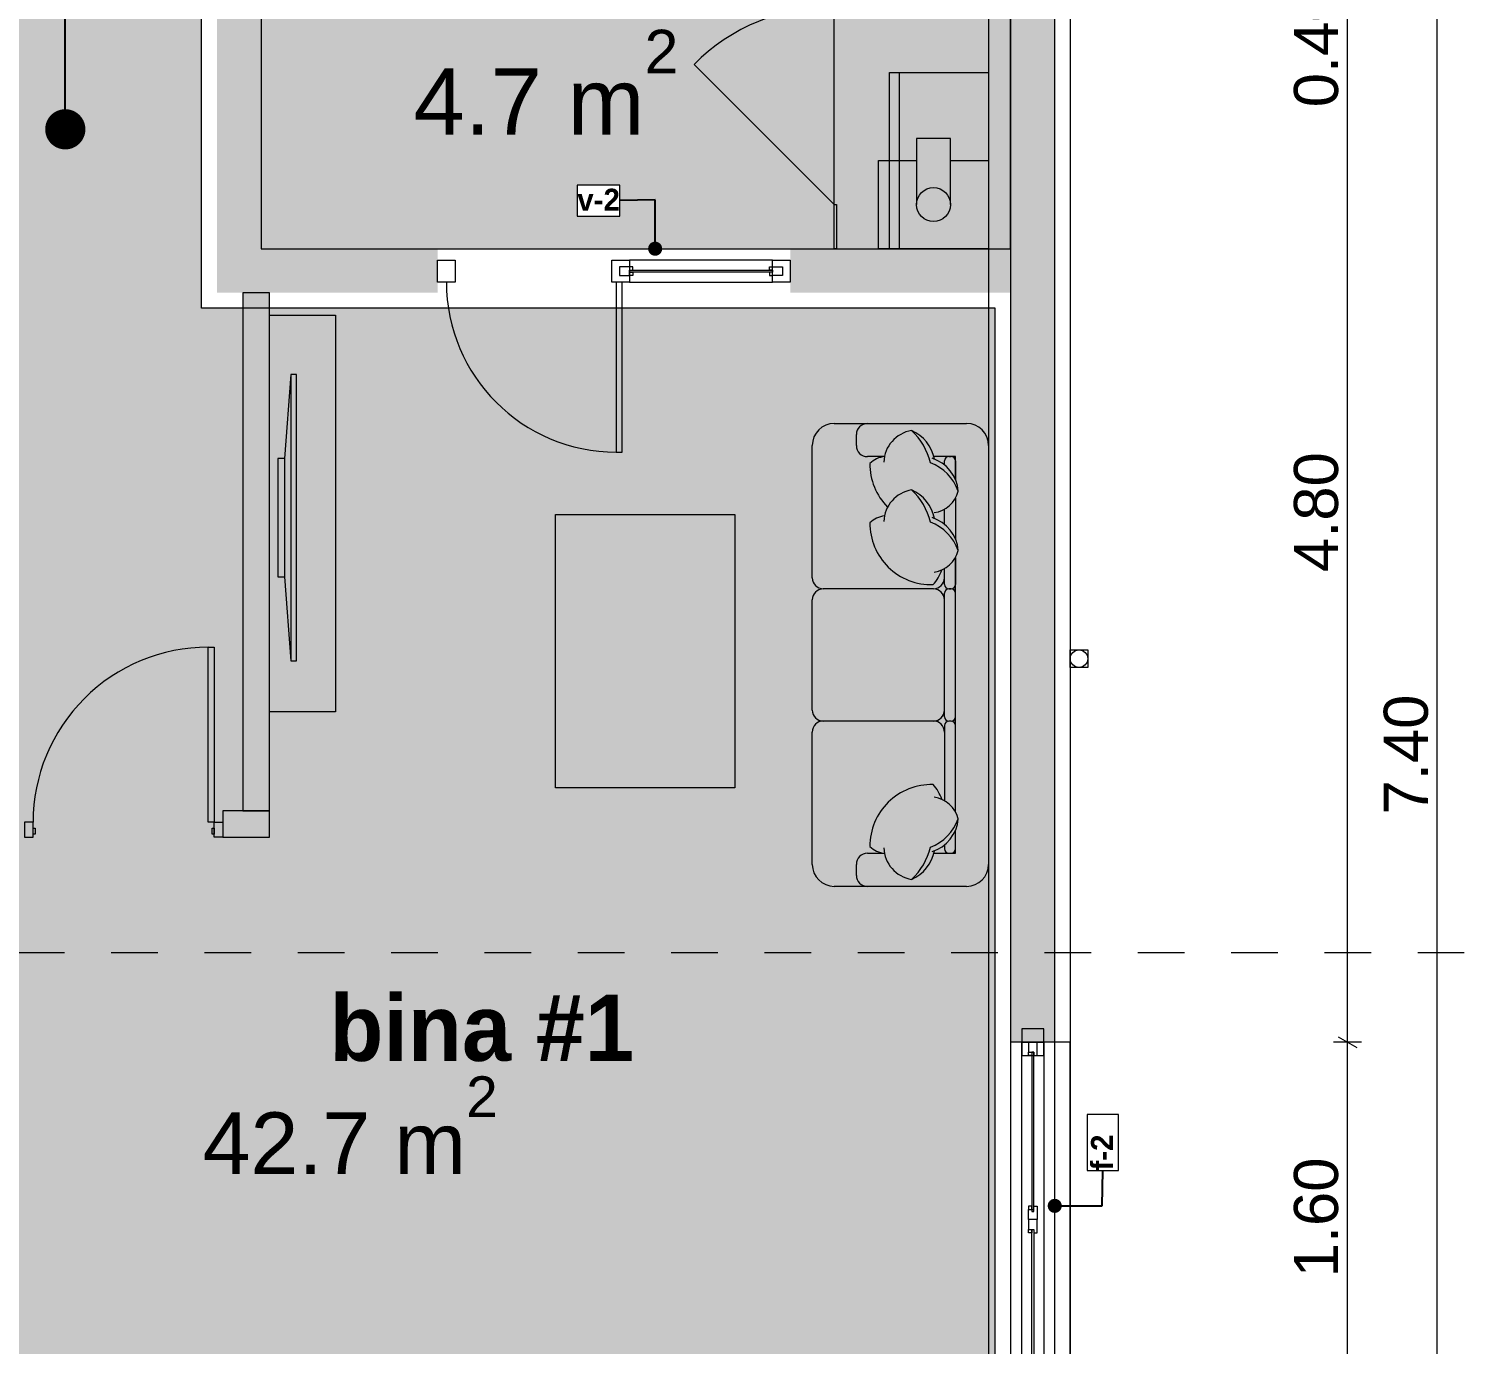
# Model space of a CAD drawing. Header units: millimetres. Extents: x 475206255 to 476720147, y 4620882299 to 4621447368.
# Drawn here: x 475290865 to 475297377, y 4620999720 to 4621005688 of the extents above; entities that cross this region are included whole.
import ezdxf

# ---------------------------------------------------------------- set-up
doc = ezdxf.new("R2010")
doc.units = ezdxf.units.MM
doc.header["$MEASUREMENT"] = 0
doc.set_wipeout_variables(frame=1)
doc.linetypes.add('Dashed', pattern=[423.333333, 211.666667, -211.666667])
for name, color, linetype, lineweight in [('2D Drafting - General_Pen_No__1_Pen_No__7', 7, 'Continuous', 0), ('2D Drafting - General_Pen_No__250_Pen_No__7_Pen_No__250', 7, 'Continuous', 0), ('2D Drafting - General_Pen_No__250_Pen_No__7_Pen_No__7', 7, 'Continuous', 0), ('2D Drafting - General_Pen_No__7_Pen_No__7_Pen_No__7', 7, 'Continuous', 0), ('Annotation - Text_Pen_No__7_Pen_No__142', 142, 'Continuous', 0), ('Doors_Pen_No__7_Pen_No__7_Pen_No__7', 7, 'Continuous', 0), ('G-Anno-Nplt_Pen_No__142', 142, 'Continuous', 0), ('G-Anno-Nplt_Pen_No__151', 151, 'Continuous', 0), ('G-Anno-Nplt_Pen_No__4', 7, 'Continuous', 0), ('G-Anno-Nplt_Pen_No__7', 7, 'Continuous', 0), ('gegmebi_Pen_No__1_Pen_No__7', 7, 'Continuous', 0), ('gegmebi_Pen_No__7_Pen_No__7', 7, 'Continuous', 0), ('kar-panjara_Pen_No__7_Pen_No__7_Pen_No__7', 7, 'Continuous', 0), ('New_0_Pen_No__7', 7, 'Continuous', 0), ('New_2D Drafting - General_Pen_No__250_Pen_No__7_Pen_No__255', 255, 'Continuous', 0), ('New_2D Drafting - General_Pen_No__2_Pen_No__250', 7, 'Continuous', 0), ('New_Annotation - Label_Pen_No__1', 1, 'Continuous', 0), ('New_reg_nak_Pen_No__250', 7, 'Continuous', 0), ('New_reg_nak_Pen_No__7', 7, 'Continuous', 0), ('New_shenobebi_Pen_No__1', 1, 'Continuous', 0), ('New_Structural - Bearing_Pen_No__250', 7, 'Continuous', 0), ('zoma_Pen_No__142', 142, 'Continuous', 0), ('zoma_Pen_No__5_Pen_No__5', 5, 'Continuous', 0)]:
    doc.layers.add(name, color=color, linetype=linetype, lineweight=lineweight)
doc.layers.add('G-Anno-Nplt_Pen_No__254', color=7, linetype='Continuous', lineweight=0, true_color=0xcccccc)
doc.layers.add('New_--aveji_Pen_No__251', color=7, linetype='Continuous', lineweight=0, true_color=0x656565)
doc.layers.add('zoma', color=7, linetype='Continuous')
doc.styles.add('GENERATED_STYLE_1', font='arial.ttf')
doc.styles.add('GENERATED_STYLE_2', font='arial.ttf')
doc.styles.add('GENERATED_STYLE_5', font='')
doc.styles.add('GENERATED_STYLE_8', font='')
doc.styles.get('GENERATED_STYLE_5').set_extended_font_data('Avaza', bold=True)
doc.styles.get('GENERATED_STYLE_8').set_extended_font_data('AcadMtavr', bold=True)
doc.dimstyles.new('GENERATED_STYLE__3', dxfattribs={"dimtxt": 200, "dimasz": 64.421331, "dimexe": 0.18, "dimexo": 3, "dimgap": 0, "dimtad": 1, "dimtih": 1, "dimtoh": 1, "dimlfac": 0.001, "dimzin": 0, "dimdsep": 46, "dimtxsty": 'GENERATED_STYLE_2', "dimblk": 'ARROWHEAD_2', "dimblk1": 'ARROWHEAD_2', "dimblk2": 'ARROWHEAD_2', "dimcen": 0.09, "dimclrd": 142, "dimclre": 142, "dimclrt": 142, "dimadec": 0, "dimazin": 0, "dimtfac": 1, "dimtdec": 4, "dimtmove": 0, "dimatfit": 3, "dimfxl": 1, "dimtolj": 1, "dimtzin": 0, "dimarcsym": 0})
doc.dimstyles.new('GENERATED_STYLE__31', dxfattribs={"dimtxt": 0.18, "dimasz": 364.8, "dimexe": 0.18, "dimexo": 0.0625, "dimgap": 0, "dimtad": 0, "dimtih": 1, "dimtoh": 1, "dimdec": 4, "dimzin": 0, "dimdsep": 46, "dimcen": 0.09, "dimadec": 0, "dimazin": 0, "dimtfac": 1, "dimtdec": 4, "dimtmove": 0, "dimatfit": 3, "dimldrblk": 'ARROWHEAD_11', "dimfxl": 1, "dimtolj": 1, "dimtzin": 0, "dimarcsym": 0})
doc.dimstyles.new('GENERATED_STYLE__33', dxfattribs={"dimtxt": 0.18, "dimasz": 127.68, "dimexe": 0.18, "dimexo": 0.0625, "dimgap": 0, "dimtad": 0, "dimtih": 1, "dimtoh": 1, "dimdec": 4, "dimzin": 0, "dimdsep": 46, "dimcen": 0.09, "dimadec": 0, "dimazin": 0, "dimtfac": 1, "dimtdec": 4, "dimtmove": 0, "dimatfit": 3, "dimldrblk": 'ARROWHEAD_11', "dimfxl": 1, "dimtolj": 1, "dimtzin": 0, "dimarcsym": 0})
doc.dimstyles.new('GENERATED_STYLE__9', dxfattribs={"dimtxt": 200, "dimasz": 64.421331, "dimexe": 0.18, "dimexo": 3, "dimgap": 0, "dimtad": 1, "dimlfac": 0.001, "dimzin": 0, "dimdsep": 46, "dimtxsty": 'GENERATED_STYLE_2', "dimblk": 'ARROWHEAD_2', "dimblk1": 'ARROWHEAD_2', "dimblk2": 'ARROWHEAD_2', "dimcen": 0.09, "dimclrd": 142, "dimclre": 142, "dimclrt": 142, "dimadec": 0, "dimazin": 0, "dimtfac": 1, "dimtdec": 4, "dimtmove": 0, "dimatfit": 3, "dimfxl": 1, "dimtolj": 1, "dimtzin": 0, "dimarcsym": 0})

# ---------------------------------------------------------------- blocks, each defined once
blk = doc.blocks.new('*D879', base_point=(475826095.8, 4621095193.2))
at = {"layer": 'zoma_Pen_No__142', "color": 142, "linetype": 'Continuous', "lineweight": 0, "transparency": 16777216}
for p, q in [((475297297.1, 4621006065.8), (475297212.4, 4621006114.7)), ((475297254.8, 4621006090.2), (475297254.8, 4621006131.7)), ((475297318.3, 4621006090.2), (475297191.2, 4621006090.2)), ((475297254.8, 4620998690.2), (475297254.8, 4621006090.2)), ((475297318.3, 4620998690.2), (475297191.2, 4620998690.2)), ((475297212.4, 4620998714.7), (475297297.1, 4620998665.8))]:
    blk.add_line(p, q, dxfattribs=at)
at = {"layer": 'zoma_Pen_No__142', "color": 142, "lineweight": 0, "transparency": 16777216, "insert": (475297214.8, 4621002123.3), "char_height": 200, "attachment_point": 7, "rotation": 90, "style": 'GENERATED_STYLE_2'}
blk.add_mtext('\\A1;{\\pql;\\fArial|b0|i0|c204|p0;\\W1.000000;7.40}', dxfattribs=at)
blk = doc.blocks.new('ARROWHEAD_2')
at = {"color": 0, "linetype": 'Continuous', "lineweight": 0}
for p, q in [((0, 0), (-1, 0)), ((-0.38, -0.66), (0.38, 0.66))]:
    blk.add_line(p, q, dxfattribs=at)
blk = doc.blocks.new('*D880', base_point=(475826095.8, 4621095193.2))
at = {"layer": 'zoma_Pen_No__142', "color": 142, "linetype": 'Continuous', "lineweight": 0, "transparency": 16777216}
for p, q in [((475297678.8, 4621006265.8), (475297594.1, 4621006314.7)), ((475297636.5, 4621006290.2), (475297636.5, 4621006331.7)), ((475297700, 4621006290.2), (475297572.9, 4621006290.2)), ((475297636.5, 4620991090.2), (475297636.5, 4621006290.2)), ((475297700, 4620991090.2), (475297572.9, 4620991090.2)), ((475297594.1, 4620991114.7), (475297678.8, 4620991065.8)), ((475297636.5, 4620991048.8), (475297636.5, 4620991090.2))]:
    blk.add_line(p, q, dxfattribs=at)
at = {"layer": 'zoma_Pen_No__142', "color": 142, "lineweight": 0, "transparency": 16777216, "insert": (475297596.5, 4620998347), "char_height": 200, "attachment_point": 7, "rotation": 90, "style": 'GENERATED_STYLE_2'}
blk.add_mtext('\\A1;{\\pql;\\fArial|b0|i0|c204|p0;\\W1.000000;15.20}', dxfattribs=at)
blk = doc.blocks.new('*D887', base_point=(475826095.8, 4621095193.2))
at = {"layer": 'zoma_Pen_No__142', "color": 142, "linetype": 'Continuous', "lineweight": 0, "transparency": 16777216}
for p, q in [((475296804.9, 4621001114.7), (475296889.7, 4621001065.8)), ((475296910.9, 4621001090.2), (475296783.8, 4621001090.2)), ((475296847.3, 4620999490.2), (475296847.3, 4621001090.2)), ((475296910.9, 4620999490.2), (475296783.8, 4620999490.2)), ((475296804.9, 4620999514.7), (475296889.7, 4620999465.8))]:
    blk.add_line(p, q, dxfattribs=at)
at = {"layer": 'zoma_Pen_No__142', "color": 142, "lineweight": 0, "transparency": 16777216, "insert": (475296807.3, 4621000023.3), "char_height": 200, "attachment_point": 7, "rotation": 90, "style": 'GENERATED_STYLE_2'}
blk.add_mtext('\\A1;{\\pql;\\fArial|b0|i0|c204|p0;\\W1.000000;1.60}', dxfattribs=at)
blk = doc.blocks.new('*D888', base_point=(475826095.8, 4621095193.2))
at = {"layer": 'zoma_Pen_No__142', "color": 142, "linetype": 'Continuous', "lineweight": 0, "transparency": 16777216}
for p, q in [((475296804.9, 4621005914.7), (475296889.7, 4621005865.8)), ((475296910.9, 4621005890.2), (475296783.8, 4621005890.2)), ((475296847.3, 4621001090.2), (475296847.3, 4621005890.2)), ((475296804.9, 4621001114.7), (475296889.7, 4621001065.8)), ((475296910.9, 4621001090.2), (475296783.8, 4621001090.2))]:
    blk.add_line(p, q, dxfattribs=at)
at = {"layer": 'zoma_Pen_No__142', "color": 142, "lineweight": 0, "transparency": 16777216, "char_height": 200, "attachment_point": 7, "rotation": 90, "style": 'GENERATED_STYLE_2'}
for s, insert in [('\\A1;{\\pql;\\fArial|b0|i0|c204|p0;\\W1.000000;0.40}', (475296807.3, 4621005331.9)), ('\\A1;{\\pql;\\fArial|b0|i0|c204|p0;\\W1.000000;4.80}', (475296807.3, 4621003223.3))]:
    blk.add_mtext(s, dxfattribs=dict(at, insert=insert))
blk = doc.blocks.new('*D889', base_point=(475826095.8, 4621095193.2))
at = {"layer": 'zoma_Pen_No__142', "color": 142, "linetype": 'Continuous', "lineweight": 0, "transparency": 16777216}
for p, q in [((475296889.7, 4621006265.8), (475296804.9, 4621006314.7)), ((475296847.3, 4621006290.2), (475296847.3, 4621006331.7)), ((475296910.9, 4621006290.2), (475296783.8, 4621006290.2)), ((475296847.3, 4621005890.2), (475296847.3, 4621006290.2)), ((475296804.9, 4621005914.7), (475296889.7, 4621005865.8)), ((475296910.9, 4621005890.2), (475296783.8, 4621005890.2))]:
    blk.add_line(p, q, dxfattribs=at)
blk = doc.blocks.new('*D1260', base_point=(475826095.8, 4621095193.2))
at = {"layer": 'zoma_Pen_No__142', "color": 142, "linetype": 'Continuous', "lineweight": 0, "transparency": 16777216}
for p, q in [((475288643.9, 4621043780.5), (475288595, 4621043695.7)), ((475288619.4, 4621043674.5), (475288619.4, 4621043801.6)), ((475295143.9, 4621043780.5), (475295095, 4621043695.7)), ((475295119.4, 4621043674.5), (475295119.4, 4621043801.6)), ((475288619.4, 4621043738.1), (475295119.4, 4621043738.1))]:
    blk.add_line(p, q, dxfattribs=at)
at = {"layer": 'zoma_Pen_No__142', "color": 142, "lineweight": 0, "transparency": 16777216, "char_height": 200, "attachment_point": 7, "style": 'GENERATED_STYLE_2'}
for s, insert in [('\\A1;{\\pql;\\fArial|b0|i0|c204|p0;\\W1.000000;6.50}', (475291602.5, 4621043778.1)), ('\\A1;{\\pql;\\fArial|b0|i0|c204|p0;\\W1.000000;0.40}', (475294561.1, 4621043778.1))]:
    blk.add_mtext(s, dxfattribs=dict(at, insert=insert))
blk = doc.blocks.new('*D1261', base_point=(475826095.8, 4621095193.2))
at = {"layer": 'zoma_Pen_No__142', "color": 142, "linetype": 'Continuous', "lineweight": 0, "transparency": 16777216}
for p, q in [((475295143.9, 4621043780.5), (475295095, 4621043695.7)), ((475295119.4, 4621043674.5), (475295119.4, 4621043801.6)), ((475295495, 4621043695.7), (475295543.9, 4621043780.5)), ((475295519.4, 4621043674.5), (475295519.4, 4621043801.6)), ((475295119.4, 4621043738.1), (475295519.4, 4621043738.1)), ((475295519.4, 4621043738.1), (475295560.9, 4621043738.1))]:
    blk.add_line(p, q, dxfattribs=at)
blk = doc.blocks.new('*D1318', base_point=(475826095.8, 4621095193.2))
at = {"layer": 'zoma_Pen_No__142', "color": 142, "linetype": 'Continuous', "lineweight": 0, "transparency": 16777216}
for p, q in [((475288643.9, 4621092730.1), (475288595, 4621092645.3)), ((475288619.4, 4621092624.1), (475288619.4, 4621092751.3)), ((475295143.9, 4621092730.1), (475295095, 4621092645.3)), ((475295119.4, 4621092624.1), (475295119.4, 4621092751.3)), ((475288619.4, 4621092687.7), (475295119.4, 4621092687.7))]:
    blk.add_line(p, q, dxfattribs=at)
at = {"layer": 'zoma_Pen_No__142', "color": 142, "lineweight": 0, "transparency": 16777216, "char_height": 200, "attachment_point": 7, "style": 'GENERATED_STYLE_2'}
for s, insert in [('\\A1;{\\pql;\\fArial|b0|i0|c204|p0;\\W1.000000;6.50}', (475291602.5, 4621092727.7)), ('\\A1;{\\pql;\\fArial|b0|i0|c204|p0;\\W1.000000;0.40}', (475294561.1, 4621092727.7))]:
    blk.add_mtext(s, dxfattribs=dict(at, insert=insert))
blk = doc.blocks.new('*D1319', base_point=(475826095.8, 4621095193.2))
at = {"layer": 'zoma_Pen_No__142', "color": 142, "linetype": 'Continuous', "lineweight": 0, "transparency": 16777216}
for p, q in [((475295143.9, 4621092730.1), (475295095, 4621092645.3)), ((475295119.4, 4621092624.1), (475295119.4, 4621092751.3)), ((475295495, 4621092645.3), (475295543.9, 4621092730.1)), ((475295519.4, 4621092624.1), (475295519.4, 4621092751.3)), ((475295119.4, 4621092687.7), (475295519.4, 4621092687.7)), ((475295519.4, 4621092687.7), (475295560.9, 4621092687.7))]:
    blk.add_line(p, q, dxfattribs=at)
blk = doc.blocks.new('*D1376', base_point=(475826095.8, 4621095193.2))
at = {"layer": 'zoma_Pen_No__142', "color": 142, "linetype": 'Continuous', "lineweight": 0, "transparency": 16777216}
for p, q in [((475288643.9, 4621141919.8), (475288595, 4621141835.1)), ((475288619.4, 4621141813.9), (475288619.4, 4621141941)), ((475295143.9, 4621141919.8), (475295095, 4621141835.1)), ((475295119.4, 4621141813.9), (475295119.4, 4621141941)), ((475288619.4, 4621141877.4), (475295119.4, 4621141877.4))]:
    blk.add_line(p, q, dxfattribs=at)
at = {"layer": 'zoma_Pen_No__142', "color": 142, "lineweight": 0, "transparency": 16777216, "char_height": 200, "attachment_point": 7, "style": 'GENERATED_STYLE_2'}
for s, insert in [('\\A1;{\\pql;\\fArial|b0|i0|c204|p0;\\W1.000000;6.50}', (475291602.5, 4621141917.4)), ('\\A1;{\\pql;\\fArial|b0|i0|c204|p0;\\W1.000000;0.40}', (475294561.1, 4621141917.4))]:
    blk.add_mtext(s, dxfattribs=dict(at, insert=insert))
blk = doc.blocks.new('*D1377', base_point=(475826095.8, 4621095193.2))
at = {"layer": 'zoma_Pen_No__142', "color": 142, "linetype": 'Continuous', "lineweight": 0, "transparency": 16777216}
for p, q in [((475295143.9, 4621141919.8), (475295095, 4621141835.1)), ((475295119.4, 4621141813.9), (475295119.4, 4621141941)), ((475295495, 4621141835.1), (475295543.9, 4621141919.8)), ((475295519.4, 4621141813.9), (475295519.4, 4621141941)), ((475295119.4, 4621141877.4), (475295519.4, 4621141877.4)), ((475295519.4, 4621141877.4), (475295560.9, 4621141877.4))]:
    blk.add_line(p, q, dxfattribs=at)
blk = doc.blocks.new('*D1435', base_point=(475826095.8, 4621095193.2))
at = {"layer": 'zoma_Pen_No__142', "color": 142, "linetype": 'Continuous', "lineweight": 0, "transparency": 16777216}
for p, q in [((475288619.4, 4621191190.5), (475288619.4, 4621191317.7)), ((475295119.4, 4621191190.5), (475295119.4, 4621191317.7)), ((475288643.9, 4621191296.5), (475288595, 4621191211.7)), ((475288619.4, 4621191254.1), (475295119.4, 4621191254.1)), ((475295143.9, 4621191296.5), (475295095, 4621191211.7))]:
    blk.add_line(p, q, dxfattribs=at)
at = {"layer": 'zoma_Pen_No__142', "color": 142, "lineweight": 0, "transparency": 16777216, "char_height": 200, "attachment_point": 7, "style": 'GENERATED_STYLE_2'}
for s, insert in [('\\A1;{\\pql;\\fArial|b0|i0|c204|p0;\\W1.000000;6.50}', (475291602.5, 4621191294.1)), ('\\A1;{\\pql;\\fArial|b0|i0|c204|p0;\\W1.000000;0.40}', (475294561.1, 4621191294.1))]:
    blk.add_mtext(s, dxfattribs=dict(at, insert=insert))
blk = doc.blocks.new('*D1436', base_point=(475826095.8, 4621095193.2))
at = {"layer": 'zoma_Pen_No__142', "color": 142, "linetype": 'Continuous', "lineweight": 0, "transparency": 16777216}
for p, q in [((475295119.4, 4621191190.5), (475295119.4, 4621191317.7)), ((475295519.4, 4621191190.5), (475295519.4, 4621191317.7)), ((475295143.9, 4621191296.5), (475295095, 4621191211.7)), ((475295119.4, 4621191254.1), (475295519.4, 4621191254.1)), ((475295495, 4621191211.7), (475295543.9, 4621191296.5)), ((475295519.4, 4621191254.1), (475295560.9, 4621191254.1))]:
    blk.add_line(p, q, dxfattribs=at)
blk = doc.blocks.new('*D1493', base_point=(475826095.8, 4621095193.2))
at = {"layer": 'zoma_Pen_No__142', "color": 142, "linetype": 'Continuous', "lineweight": 0, "transparency": 16777216}
for p, q in [((475288643.9, 4621240486.2), (475288595, 4621240401.5)), ((475288619.4, 4621240380.3), (475288619.4, 4621240507.4)), ((475295143.9, 4621240486.2), (475295095, 4621240401.5)), ((475295119.4, 4621240380.3), (475295119.4, 4621240507.4)), ((475288619.4, 4621240443.8), (475295119.4, 4621240443.8))]:
    blk.add_line(p, q, dxfattribs=at)
at = {"layer": 'zoma_Pen_No__142', "color": 142, "lineweight": 0, "transparency": 16777216, "char_height": 200, "attachment_point": 7, "style": 'GENERATED_STYLE_2'}
for s, insert in [('\\A1;{\\pql;\\fArial|b0|i0|c204|p0;\\W1.000000;6.50}', (475291602.5, 4621240483.8)), ('\\A1;{\\pql;\\fArial|b0|i0|c204|p0;\\W1.000000;0.40}', (475294561.1, 4621240483.8))]:
    blk.add_mtext(s, dxfattribs=dict(at, insert=insert))
blk = doc.blocks.new('*D1494', base_point=(475826095.8, 4621095193.2))
at = {"layer": 'zoma_Pen_No__142', "color": 142, "linetype": 'Continuous', "lineweight": 0, "transparency": 16777216}
for p, q in [((475295143.9, 4621240486.2), (475295095, 4621240401.5)), ((475295119.4, 4621240380.3), (475295119.4, 4621240507.4)), ((475295495, 4621240401.5), (475295543.9, 4621240486.2)), ((475295519.4, 4621240380.3), (475295519.4, 4621240507.4)), ((475295119.4, 4621240443.8), (475295519.4, 4621240443.8)), ((475295519.4, 4621240443.8), (475295560.9, 4621240443.8))]:
    blk.add_line(p, q, dxfattribs=at)
blk = doc.blocks.new('ARROWHEAD_11')
at = {"color": 0, "linetype": 'Continuous', "lineweight": 0}
blk.add_line((0, 0), (-1, 0), dxfattribs=at)
at = {"color": 0, "linetype": 'Continuous', "lineweight": 0, "const_width": 0.25, "flags": 128}
blk.add_lwpolyline([(-0.125, 0, 1), (0.125, 0, 1)], format="xyb", close=True, dxfattribs=at)

msp = doc.modelspace()

# ---------------------------------------------------------------- hatches: boundary and pattern name
at = {"layer": '2D Drafting - General_Pen_No__250_Pen_No__7_Pen_No__7', "linetype": 'Continuous', "lineweight": 0}
for points in [[(475291919.447, 4621004690.237), (475291919.447, 4621006090.072), (475291719.447, 4621006090.072), (475291719.447, 4621004690.237)], [(475295319.441, 4621005890.231), (475295319.441, 4621001090.233), (475295519.441, 4621001090.233), (475295519.441, 4621005890.231)], [(475294519.447, 4621004690.254), (475294519.447, 4621004890.254), (475294529.447, 4621004890.254), (475294529.447, 4621004690.254)], [(475292719.811, 4621004490.231), (475291719.447, 4621004490.231), (475291719.447, 4621004690.231), (475292719.811, 4621004690.231)], [(475295319.434, 4621004490.231), (475294319.811, 4621004490.231), (475294319.811, 4621004690.231), (475295319.434, 4621004690.231)], [(475291957.068, 4621002140.231), (475291957.068, 4621004490.231), (475291837.068, 4621004490.231), (475291837.068, 4621002140.231)], [(475291957.068, 4621002140.231), (475291745.272, 4621002140.231), (475291745.272, 4621002020.231), (475291957.068, 4621002020.231)]]:
    msp.add_hatch(color=7, dxfattribs=at).paths.add_polyline_path(points)
at = {"layer": 'G-Anno-Nplt_Pen_No__151', "linetype": 'Continuous', "lineweight": 0, "true_color": 0x1f2f3f}
msp.add_hatch(color=169, dxfattribs=at).paths.add_polyline_path([(475295249.447, 4621004420.231), (475291649.447, 4621004420.231), (475291649.447, 4621006020.231), (475288689.447, 4621006020.231), (475288689.447, 4621005820.231), (475288689.447, 4621002953.396), (475288619.448, 4621002953.396), (475288619.448, 4621001050.607), (475289019.447, 4621001050.607), (475289019.447, 4621000440.231), (475288489.447, 4621000440.231), (475288489.447, 4620998960.231), (475291989.447, 4620998960.231), (475291989.447, 4620998320.043), (475294849.448, 4620998320.043), (475294849.448, 4620998660.232), (475295049.447, 4620998660.232), (475295049.447, 4620998960.231), (475295249.447, 4620998960.231)])
at = {"layer": 'G-Anno-Nplt_Pen_No__254', "linetype": 'Continuous', "lineweight": 0, "true_color": 0x333333}
msp.add_hatch(color=250, dxfattribs=at).paths.add_polyline_path([(475295119.447, 4621005890.231), (475295119.447, 4621006090.231), (475291919.447, 4621006090.231), (475291919.447, 4621004690.238), (475295319.447, 4621004690.208), (475295319.447, 4621005890.231)])
at = {"layer": 'New_2D Drafting - General_Pen_No__250_Pen_No__7_Pen_No__255', "linetype": 'Continuous', "lineweight": 0}
for points in [[(475295219.444, 4621005490.216), (475294769.444, 4621005490.216), (475294769.444, 4621004690.216), (475295219.444, 4621004690.216)], [(475294719.444, 4621004690.212), (475295219.444, 4621004690.216), (475295219.441, 4621005090.212), (475295046.455, 4621005090.21), (475295046.455, 4621005190.213), (475294892.429, 4621005190.212), (475294892.429, 4621005090.209), (475294719.441, 4621005090.207)]]:
    msp.add_hatch(color=255, dxfattribs=at).paths.add_polyline_path(points)

# ---------------------------------------------------------------- linework, layer by layer
at = {"layer": '2D Drafting - General_Pen_No__1_Pen_No__7', "color": 7, "linetype": 'Continuous', "lineweight": 0, "flags": 128}
msp.add_lwpolyline([(475295519.441, 4620998890.231), (475295519.441, 4621005890.231), (475295219.441, 4621005890.231), (475295219.441, 4620998890.231)], close=True, dxfattribs=at)
at = {"layer": '2D Drafting - General_Pen_No__1_Pen_No__7', "color": 7, "linetype": 'Continuous', "lineweight": 0}
msp.add_circle((475295629.406, 4621002830.226), 40, dxfattribs=at)
at = {"layer": '2D Drafting - General_Pen_No__250_Pen_No__7_Pen_No__250', "color": 7, "linetype": 'Continuous', "lineweight": 0, "flags": 128}
for points in [[(475294519.447, 4621004690.254), (475294519.447, 4621004890.254), (475294529.447, 4621004890.254), (475294529.447, 4621004690.254)], [(475291957.068, 4621002140.231), (475291957.068, 4621004490.231), (475291837.068, 4621004490.231), (475291837.068, 4621002140.231)], [(475291957.068, 4621002140.231), (475291745.272, 4621002140.231), (475291745.272, 4621002020.231), (475291957.068, 4621002020.231)]]:
    msp.add_lwpolyline(points, close=True, dxfattribs=at)
at = {"layer": '2D Drafting - General_Pen_No__7_Pen_No__7_Pen_No__7', "color": 7, "linetype": 'Continuous', "lineweight": 0, "flags": 128}
msp.add_lwpolyline([(475294239.807, 4621004638.043), (475293589.807, 4621004638.015), (475293589.811, 4621004538.076), (475294239.811, 4621004538.104)], close=True, dxfattribs=at)
at = {"layer": '2D Drafting - General_Pen_No__7_Pen_No__7_Pen_No__7', "color": 7, "linetype": 'Continuous', "lineweight": 0}
for centre, radius, start, end in [((475293530.122, 4621004538.063), 770.311, 180.005711, 270.0025313), ((475291679.094, 4621002087.966), 794.311, 89.998516, 180.0001975)]:
    msp.add_arc(centre, radius, start, end, dxfattribs=at)
at = {"layer": 'Doors_Pen_No__7_Pen_No__7_Pen_No__7', "color": 7, "linetype": 'Continuous', "lineweight": 0, "flags": 128}
for points in [[(475293556.789, 4621004538.064), (475293530.122, 4621004538.063), (475293530.157, 4621003767.752), (475293556.823, 4621003767.753)], [(475291705.761, 4621002087.966), (475291679.094, 4621002087.966), (475291679.115, 4621002882.277), (475291705.782, 4621002882.277)], [(475290845.27, 4621002020.231), (475290884.782, 4621002020.23), (475290884.783, 4621002087.964), (475290845.272, 4621002087.965)], [(475291745.27, 4621002020.231), (475291705.759, 4621002020.232), (475291705.761, 4621002087.966), (475291745.272, 4621002087.965)], [(475290893.671, 4621002034.63), (475290884.782, 4621002034.63), (475290884.783, 4621002061.297), (475290893.672, 4621002061.297)], [(475291705.76, 4621002034.632), (475291696.871, 4621002034.633), (475291696.872, 4621002061.299), (475291705.76, 4621002061.299)]]:
    msp.add_lwpolyline(points, close=True, dxfattribs=at)
at = {"layer": 'G-Anno-Nplt_Pen_No__4', "color": 7, "linetype": 'Continuous', "lineweight": 0, "flags": 128}
for points in [[(475295119.447, 4621005890.231), (475295119.447, 4621006090.231), (475291919.447, 4621006090.231), (475291919.447, 4621004690.238), (475295319.447, 4621004690.208), (475295319.447, 4621005890.231)], [(475295249.447, 4621004420.231), (475291649.447, 4621004420.231), (475291649.447, 4621006020.231), (475288689.447, 4621006020.231), (475288689.447, 4621005820.231), (475288689.447, 4621002953.396), (475288619.448, 4621002953.396), (475288619.448, 4621001050.607), (475289019.447, 4621001050.607), (475289019.447, 4621000440.231), (475288489.447, 4621000440.231), (475288489.447, 4620998960.231), (475291989.447, 4620998960.231), (475291989.447, 4620998320.043), (475294849.448, 4620998320.043), (475294849.448, 4620998660.232), (475295049.447, 4620998660.232), (475295049.447, 4620998960.231), (475295249.447, 4620998960.231)]]:
    msp.add_lwpolyline(points, close=True, dxfattribs=at)
at = {"layer": 'gegmebi_Pen_No__1_Pen_No__7', "color": 7, "linetype": 'Continuous', "lineweight": 0, "flags": 128}
for points in [[(475295046.457, 4621004890.212), (475295046.455, 4621005190.213), (475294892.429, 4621005190.212), (475294892.431, 4621004890.21)], [(475295046.455, 4621005090.21), (475295219.441, 4621005090.212), (475295219.444, 4621004690.216), (475294719.444, 4621004690.212), (475294719.441, 4621005090.207), (475294892.429, 4621005090.209)]]:
    msp.add_lwpolyline(points, dxfattribs=at)
at = {"layer": 'gegmebi_Pen_No__7_Pen_No__7', "color": 7, "linetype": 'Continuous', "lineweight": 0}
for p, q in [((475295589.406, 4621002790.226), (475295589.406, 4621002870.226)), ((475295589.406, 4621002870.226), (475295669.406, 4621002870.226)), ((475295669.406, 4621002870.226), (475295669.406, 4621002790.226)), ((475295669.406, 4621002790.226), (475295589.406, 4621002790.226))]:
    msp.add_line(p, q, dxfattribs=at)
at = {"layer": 'kar-panjara_Pen_No__7_Pen_No__7_Pen_No__7', "color": 7, "linetype": 'Continuous', "lineweight": 0, "flags": 128}
for points in [[(475292719.807, 4621004637.994), (475292799.807, 4621004637.998), (475292799.811, 4621004537.998), (475292719.811, 4621004537.994)], [(475293509.807, 4621004638.072), (475293589.807, 4621004638.076), (475293589.811, 4621004538.076), (475293509.811, 4621004538.072)], [(475294239.807, 4621004638.043), (475294319.807, 4621004638.047), (475294319.811, 4621004538.047), (475294239.811, 4621004538.043)], [(475293544.81, 4621004568.074), (475293589.81, 4621004568.076), (475293589.809, 4621004583.076), (475293589.809, 4621004593.076), (475293604.809, 4621004593.076), (475293604.808, 4621004608.076), (475293544.808, 4621004608.074)], [(475294239.809, 4621004583.104), (475293589.809, 4621004583.076), (475293589.809, 4621004593.076), (475294239.809, 4621004593.104)], [(475293604.81, 4621004568.076), (475293589.81, 4621004568.076), (475293589.809, 4621004583.076), (475293604.809, 4621004583.076)], [(475294284.81, 4621004568.106), (475294239.81, 4621004568.104), (475294239.809, 4621004583.104), (475294239.809, 4621004593.104), (475294224.809, 4621004593.104), (475294224.808, 4621004608.104), (475294284.808, 4621004608.106)], [(475294224.81, 4621004568.104), (475294239.81, 4621004568.104), (475294239.809, 4621004583.104), (475294224.809, 4621004583.104)], [(475295469.866, 4621001030.559), (475295469.866, 4621001150.559), (475295369.866, 4621001150.559), (475295369.866, 4621001030.559)], [(475295369.867, 4620999490.231), (475295369.922, 4621001090.233), (475295469.867, 4621001090.233), (475295469.812, 4620999490.231)], [(475295399.982, 4621001090.233), (475295399.982, 4621001045.233), (475295414.982, 4621001045.233), (475295424.982, 4621001045.233), (475295424.982, 4621001030.559), (475295439.982, 4621001030.559), (475295439.982, 4621001090.233)], [(475295399.982, 4621001030.559), (475295399.982, 4621001045.233), (475295414.982, 4621001045.233), (475295414.982, 4621001030.559)], [(475295414.982, 4621001045.233), (475295414.982, 4621000321.393), (475295424.982, 4621000321.393), (475295424.982, 4621001045.233)], [(475295399.982, 4621000285.661), (475295399.982, 4621000330.661), (475295414.982, 4621000330.661), (475295424.982, 4621000330.661), (475295424.982, 4621000345.661), (475295439.982, 4621000345.661), (475295439.982, 4621000285.661)], [(475295399.982, 4621000345.661), (475295399.982, 4621000330.661), (475295414.982, 4621000330.661), (475295414.982, 4621000345.661)], [(475295399.982, 4621000285.661), (475295399.982, 4621000240.661), (475295414.982, 4621000240.661), (475295424.982, 4621000240.661), (475295424.982, 4621000225.661), (475295439.982, 4621000225.661), (475295439.982, 4621000285.661)], [(475295399.982, 4621000225.661), (475295399.982, 4621000240.661), (475295414.982, 4621000240.661), (475295414.982, 4621000225.661)], [(475295414.982, 4620999540.661), (475295414.982, 4621000240.661), (475295424.982, 4621000240.661), (475295424.982, 4620999540.661)]]:
    msp.add_lwpolyline(points, close=True, dxfattribs=at)
at = {"layer": 'New_--aveji_Pen_No__251', "color": 251, "linetype": 'Continuous', "lineweight": 0, "true_color": 0x656565}
for points in [[(475292257.068, 4621004388.379), (475292257.068, 4621002588.379), (475291957.068, 4621002588.379), (475291957.068, 4621004388.379)], [(475292025.668, 4621003200.982), (475292053.759, 4621002819.706), (475292079.591, 4621002819.706), (475292079.591, 4621004119.706), (475292053.759, 4621004119.706), (475292025.668, 4621003738.431)]]:
    msp.add_lwpolyline(points, close=True, dxfattribs=at)
for points in [[(475292053.759, 4621004119.706), (475292053.759, 4621002819.706)], [(475292025.668, 4621003738.431), (475291995.668, 4621003738.431), (475291995.668, 4621003200.982), (475292025.668, 4621003200.982)]]:
    msp.add_lwpolyline(points, dxfattribs=at)
at = {"layer": 'New_0_Pen_No__7', "color": 7, "linetype": 'Continuous', "lineweight": 0}
for p, q in [((475294519.441, 4621003897.09), (475295119.441, 4621003897.09)), ((475294619.441, 4621003797.09), (475294619.441, 4621003847.09)), ((475294419.441, 4621003197.09), (475294419.441, 4621003797.09)), ((475295219.441, 4621003797.09), (475295219.441, 4621001897.09)), ((475294746.909, 4621003747.09), (475294669.441, 4621003747.09)), ((475295069.441, 4621003747.09), (475294971.179, 4621003747.09)), ((475295019.441, 4621003708.934), (475295019.441, 4621003727.09)), ((475295039.441, 4621003747.09), (475295049.441, 4621003747.09)), ((475295069.441, 4621003641.904), (475295069.441, 4621003747.09)), ((475295069.441, 4621003727.09), (475295069.441, 4621003641.904)), ((475295019.441, 4621003439.586), (475295019.441, 4621003508.375)), ((475295069.441, 4621003558.722), (475295069.441, 4621003372.556)), ((475295069.441, 4621002135.458), (475295069.441, 4621003289.374)), ((475295069.441, 4621003289.374), (475295069.441, 4621003167.09)), ((475295019.441, 4621003167.09), (475295019.441, 4621003239.027)), ((475294969.441, 4621003147.09), (475294469.441, 4621003147.09)), ((475295019.441, 4621002567.09), (475295019.441, 4621003127.09)), ((475295039.441, 4621003147.09), (475295049.441, 4621003147.09)), ((475295049.441, 4621003147.09), (475295039.441, 4621003147.09)), ((475294419.441, 4621002597.09), (475294419.441, 4621003097.09)), ((475294969.441, 4621002547.09), (475294469.441, 4621002547.09)), ((475295019.441, 4621002527.09), (475295019.441, 4621002185.805)), ((475295049.441, 4621002547.09), (475295039.441, 4621002547.09)), ((475295049.441, 4621002547.09), (475295039.441, 4621002547.09)), ((475294419.441, 4621001897.09), (475294419.441, 4621002497.09)), ((475295069.441, 4621001947.09), (475295069.441, 4621002052.276)), ((475295069.441, 4621001967.09), (475295069.441, 4621002052.276)), ((475294669.441, 4621001947.09), (475294746.909, 4621001947.09)), ((475294971.179, 4621001947.09), (475295069.441, 4621001947.09)), ((475295019.441, 4621001985.246), (475295019.441, 4621001967.09)), ((475295039.441, 4621001947.09), (475295049.441, 4621001947.09)), ((475294619.441, 4621001847.09), (475294619.441, 4621001897.09)), ((475295119.441, 4621001797.09), (475294519.441, 4621001797.09))]:
    msp.add_line(p, q, dxfattribs=at)
msp.add_lwpolyline([(475293254.338, 4621003485.017), (475294068.085, 4621003485.017), (475294068.085, 4621002244.312), (475293254.338, 4621002244.312)], close=True, dxfattribs=at)
for centre, radius, start, end in [((475294519.441, 4621003797.09), 100, 90, 180), ((475294669.441, 4621003847.09), 50, 90, 180), ((475295119.441, 4621003797.09), 100, 0, 90), ((475294894.513, 4621003716.561), 150.728, 99.3928456, 177.9328278), ((475294799.888, 4621003702.789), 176.927, 10.6386668, 66.6848493), ((475294670.974, 4621003649.957), 293.149, 13.6491609, 47.2632291), ((475294669.441, 4621003797.09), 50, 180, 270), ((475294958.977, 4621003713.457), 278.124, 179.4210676, 224.7117329), ((475294759.332, 4621003634.697), 113.183, 96.2902505, 133.8883997), ((475294874.638, 4621003513.697), 220.903, 20.2593802, 68.4317468), ((475294912.14, 4621003576.732), 170.267, 4.533178, 72.7286375), ((475295039.441, 4621003727.09), 20, 90, 180), ((475295049.441, 4621003727.09), 20, 0, 90), ((475294894.513, 4621003447.213), 150.728, 99.3928458, 177.932828), ((475294799.888, 4621003433.441), 176.927, 10.6386669, 66.6848493), ((475294670.974, 4621003380.609), 293.149, 13.6491607, 47.263229), ((475294955.404, 4621003621.972), 130.403, 277.7680215, 345.8936057), ((475294958.977, 4621003444.109), 278.124, 179.4210675, 271.7149849), ((475294759.332, 4621003365.349), 113.183, 96.2902505, 133.8883997), ((475294874.638, 4621003244.349), 220.903, 20.2593804, 68.4317471), ((475294912.14, 4621003307.384), 170.267, 4.5331781, 72.7286377), ((475294955.404, 4621003352.624), 130.403, 277.7680213, 345.893606), ((475294469.441, 4621003197.09), 50, 180, 270), ((475294851.934, 4621003279.458), 161.732, 315.5055259, 343.2207213), ((475294969.441, 4621003197.09), 50, 270, 0), ((475294469.441, 4621003097.09), 50, 90, 180), ((475294969.441, 4621003097.09), 50, 0, 90), ((475295039.441, 4621003167.09), 20, 180, 270), ((475295039.441, 4621003127.09), 20, 90, 180), ((475295049.441, 4621003167.09), 20, 270, 0), ((475295049.441, 4621003127.09), 20, 0, 90), ((475294469.441, 4621002597.09), 50, 180, 270), ((475294969.441, 4621002597.09), 50, 270, 0), ((475294469.441, 4621002497.09), 50, 90, 180), ((475294969.441, 4621002497.09), 50, 0, 90), ((475295039.441, 4621002567.09), 20, 180, 270), ((475295039.441, 4621002527.09), 20, 90, 180), ((475295049.441, 4621002567.09), 20, 270, 0), ((475295049.441, 4621002527.09), 20, 0, 90), ((475294958.977, 4621001980.723), 278.124, 88.2850156, 180.5789328), ((475294851.934, 4621002145.374), 161.732, 16.779279, 44.4944745), ((475294955.404, 4621002072.209), 130.403, 14.1063946, 82.2319792), ((475294874.638, 4621002180.483), 220.903, 291.5682535, 339.7406203), ((475294912.14, 4621002117.448), 170.267, 287.271363, 355.4668225), ((475294669.441, 4621001897.09), 50, 90, 180), ((475294759.332, 4621002059.483), 113.183, 226.1116003, 263.7097497), ((475294894.513, 4621001977.619), 150.728, 182.0671727, 260.6071548), ((475294670.974, 4621002044.224), 293.149, 312.7367714, 346.3508397), ((475294799.888, 4621001991.391), 176.927, 293.3151512, 349.3613337), ((475295039.441, 4621001967.09), 20, 180, 270), ((475295049.441, 4621001967.09), 20, 270, 0), ((475294519.441, 4621001897.09), 100, 180, 270), ((475295119.441, 4621001897.09), 100, 270, 0), ((475294669.441, 4621001847.09), 50, 180, 270)]:
    msp.add_arc(centre, radius, start, end, dxfattribs=at)
at = {"layer": 'New_reg_nak_Pen_No__250', "color": 7, "linetype": 'Continuous', "lineweight": 0}
for p, q in [((475294519.436, 4621004890.254), (475294519.436, 4621005790.253)), ((475294814.922, 4621004690.216), (475294814.922, 4621005490.216))]:
    msp.add_line(p, q, dxfattribs=at)
at = {"layer": 'New_reg_nak_Pen_No__250', "color": 7, "linetype": 'Continuous', "lineweight": 0, "flags": 128}
msp.add_lwpolyline([(475295219.444, 4621005490.216), (475295219.444, 4621004690.216), (475294769.444, 4621004690.216), (475294769.444, 4621005490.216)], close=True, dxfattribs=at)
at = {"layer": 'New_reg_nak_Pen_No__250', "color": 7, "linetype": 'Continuous', "lineweight": 0}
msp.add_circle((475294969.444, 4621004890.212), 77.013, dxfattribs=at)
at = {"layer": 'New_reg_nak_Pen_No__7', "color": 7, "linetype": 'Continuous', "lineweight": 0, "flags": 128}
msp.add_lwpolyline([(475288619.447, 4621006290.231), (475288619.447, 4621006360.231), (475295589.448, 4621006360.231), (475295589.224, 4620991020.231), (475288219.441, 4620991020.231), (475288219.441, 4620991090.238)], dxfattribs=at)
msp.add_lwpolyline([(475295319.441, 4620999490.231), (475295589.341, 4620999490.231), (475295589.341, 4621001090.233), (475295319.441, 4621001090.233)], close=True, dxfattribs=at)
at = {"layer": 'New_shenobebi_Pen_No__1', "color": 1, "linetype": 'Dashed', "lineweight": 0}
msp.add_lwpolyline([(475300764.11, 4621001495.107), (475227593.042, 4621001495.107)], dxfattribs=at)
at = {"layer": 'New_Structural - Bearing_Pen_No__250', "color": 7, "linetype": 'Continuous', "lineweight": 0}
msp.add_line((475294519.447, 4621004890.253), (475293883.048, 4621005526.652), dxfattribs=at)
msp.add_arc((475294519.436, 4621004890.265), 899.988, 90, 135, dxfattribs=at)
at = {"layer": 'zoma_Pen_No__5_Pen_No__5', "color": 5, "linetype": 'Continuous', "lineweight": 0}
msp.add_line((475295319.434, 4621008561.215), (475295319.434, 4620987686.223), dxfattribs=at)

# ---------------------------------------------------------------- texts
at = {"layer": 'Annotation - Text_Pen_No__7_Pen_No__142', "color": 142, "linetype": 'Continuous', "lineweight": 0, "insert": (475292919.97, 4621001305.337), "char_height": 300, "attachment_point": 2, "style": 'GENERATED_STYLE_8'}
msp.add_mtext('\\A1;{\\pqc;\\fAcadMtavr|b1|i0|c0|p0;\\W1.000000;bina #\\fAcadMtavr|b1|i0|c0|p0;\\W1.000000;1}', dxfattribs=at)
at = {"layer": 'G-Anno-Nplt_Pen_No__142', "color": 142, "lineweight": 0, "insert": (475291653.569, 4621000491.799), "char_height": 280, "attachment_point": 7, "style": 'GENERATED_STYLE_1'}
msp.add_mtext('{\\fArial|b0|i0|c204|p0;42.7 m{\\H0.66x;\\S2^  ;}}', dxfattribs=at)
at = {"layer": 'G-Anno-Nplt_Pen_No__7', "color": 7, "lineweight": 0, "insert": (475292610.448, 4621005208.292), "char_height": 300, "attachment_point": 7, "style": 'GENERATED_STYLE_1'}
msp.add_mtext('{\\fArial|b0|i0|c204|p0;4.7 m{\\H0.66x;\\S2^  ;}}', dxfattribs=at)

# ---------------------------------------------------------------- dimensions: what is measured, and where the dimension line sits
at = {"layer": 'zoma', "color": 142, "linetype": 'Continuous', "lineweight": 0}
for base, p1, p2, picture, middle in [((475295119.441, 4621240443.837), (475288619.441, 4620991490.231), (475295119.441, 4620991090.231), '*D1493', (475291861.437, 4621240583.837)), ((475295519.441, 4621240443.837), (475295119.441, 4620991090.231), (475295519.441, 4620988813.788), '*D1494', (475294820.02, 4621240583.837)), ((475295119.441, 4621191254.086), (475288619.441, 4620991490.231), (475295119.441, 4620991090.231), '*D1435', (475291861.437, 4621191394.086)), ((475295519.441, 4621191254.086), (475295119.441, 4620991090.231), (475295519.441, 4620988813.788), '*D1436', (475294820.02, 4621191394.086)), ((475295119.441, 4621141877.434), (475288619.441, 4620991490.231), (475295119.441, 4620991090.231), '*D1376', (475291861.437, 4621142017.434)), ((475295519.441, 4621141877.434), (475295119.441, 4620991090.231), (475295519.441, 4620988813.788), '*D1377', (475294820.02, 4621142017.434)), ((475295119.441, 4621092687.699), (475288619.441, 4620991490.231), (475295119.441, 4620991090.231), '*D1318', (475291861.437, 4621092827.699)), ((475295519.441, 4621092687.699), (475295119.441, 4620991090.231), (475295519.441, 4620988813.788), '*D1319', (475294820.02, 4621092827.699)), ((475295119.441, 4621043738.069), (475288619.441, 4620991490.231), (475295119.441, 4620991090.231), '*D1260', (475291861.437, 4621043878.069)), ((475295519.441, 4621043738.069), (475295119.441, 4620991090.231), (475295519.441, 4620988813.788), '*D1261', (475294820.02, 4621043878.069))]:
    dim = msp.add_linear_dim(base=base, p1=p1, p2=p2, dimstyle='GENERATED_STYLE__3', dxfattribs=at)
    dim.commit()
    dim.dimension.update_dxf_attribs({"geometry": picture, "text_midpoint": middle, "dimtype": 160})
for base, p1, p2, picture, middle in [((475297636.458, 4621006290.231), (475231619.434, 4620991090.231), (475231619.434, 4621006290.231), '*D880', (475297496.458, 4620998682.058)), ((475296847.329, 4621006290.231), (475231619.434, 4621005890.231), (475231619.434, 4621006290.231), '*D889', (475296707.329, 4621005590.81)), ((475297254.761, 4621006090.231), (475296579.668, 4620998690.231), (475296533.11, 4621006090.231), '*D879', (475297114.761, 4621002382.227)), ((475296847.329, 4621005890.231), (475231619.434, 4621001090.233), (475231619.434, 4621005890.231), '*D888', (475296707.329, 4621003482.228)), ((475296847.329, 4621001090.233), (475231619.689, 4620999490.231), (475231619.434, 4621001090.233), '*D887', (475296707.329, 4621000282.228))]:
    dim = msp.add_linear_dim(base=base, p1=p1, p2=p2, angle=90, dimstyle='GENERATED_STYLE__9', dxfattribs=at)
    dim.commit()
    dim.dimension.update_dxf_attribs({"geometry": picture, "text_midpoint": middle, "dimtype": 160, "text_rotation": 90})

# ---------------------------------------------------------------- leaders
at = {"layer": 'New_2D Drafting - General_Pen_No__2_Pen_No__250', "color": 7, "linetype": 'Continuous', "lineweight": 0, "annotation_type": 0, "has_hookline": 1, "hookline_direction": 0, "text_width": 1944.787}
msp.add_leader([(475291030.98, 4621005231.944), (475291030.98, 4621010212.481), (475292030.98, 4621010163.418)], dimstyle='GENERATED_STYLE__31', dxfattribs=at)

# ---------------------------------------------------------------- next in the draw order: wipeouts: each hides what was drawn before it
at = {"color": 1, "linetype": 'Continuous', "lineweight": 0, "ltscale": 23226918692.29989}
msp.add_wipeout([(475293353.518, 4621004837.826), (475293546.459, 4621004837.826), (475293546.459, 4621004979.003), (475293353.518, 4621004979.003)], dxfattribs=at).dxf.layer = 'New_Annotation - Label_Pen_No__1'
at = {"color": 1, "linetype": 'Continuous', "lineweight": 0, "ltscale": 23226898568.62866}
msp.add_wipeout([(475295808.221, 4621000507.97), (475295808.221, 4621000762.088), (475295667.045, 4621000762.088), (475295667.045, 4621000507.97)], dxfattribs=at).dxf.layer = 'New_Annotation - Label_Pen_No__1'

# ---------------------------------------------------------------- next in the draw order: linework, layer by layer
at = {"layer": 'New_Annotation - Label_Pen_No__1', "color": 1, "linetype": 'Continuous', "lineweight": 0, "flags": 128}
for points in [[(475293353.518, 4621004837.826), (475293546.459, 4621004837.826), (475293546.459, 4621004979.003), (475293353.518, 4621004979.003), (475293353.518, 4621004837.826)], [(475295808.221, 4621000507.97), (475295808.221, 4621000762.088), (475295667.045, 4621000762.088), (475295667.045, 4621000507.97), (475295808.221, 4621000507.97)]]:
    msp.add_lwpolyline(points, close=True, dxfattribs=at)

# ---------------------------------------------------------------- next in the draw order: texts
at = {"layer": 'New_Annotation - Label_Pen_No__1', "color": 1, "linetype": 'Continuous', "lineweight": 0, "insert": (475293353.518, 4621004912.298), "char_height": 100, "attachment_point": 4, "style": 'GENERATED_STYLE_5'}
msp.add_mtext('\\A1;{\\pql;\\fAvaza|b1|i0|c0|p0;\\W1.000000;v-\\fAvaza|b1|i0|c0|p0;\\W1.000000;2}', dxfattribs=at)
at = {"layer": 'New_Annotation - Label_Pen_No__1', "color": 1, "linetype": 'Continuous', "lineweight": 0, "insert": (475295734.094, 4621000507.97), "char_height": 100, "attachment_point": 4, "rotation": 90, "style": 'GENERATED_STYLE_5'}
msp.add_mtext('\\A1;{\\pql;\\fAvaza|b1|i0|c0|p0;\\W1.000000;f-\\fAvaza|b1|i0|c0|p0;\\W1.000000;2}', dxfattribs=at)

# ---------------------------------------------------------------- next in the draw order: leaders
at = {"layer": 'New_Annotation - Label_Pen_No__1', "color": 1, "linetype": 'Continuous', "lineweight": 0, "annotation_type": 0, "has_hookline": 1, "hookline_direction": 1, "text_width": 200.541}
msp.add_leader([(475293706.744, 4621004690.222), (475293706.744, 4621004912.298), (475293546.459, 4621004908.415)], dimstyle='GENERATED_STYLE__33', dxfattribs=at)
at = {"layer": 'New_Annotation - Label_Pen_No__1', "color": 1, "linetype": 'Continuous', "lineweight": 0, "annotation_type": 0, "has_hookline": 1, "hookline_direction": 0, "text_width": 266.641, "horizontal_direction": (0, 1, 0)}
msp.add_leader([(475295519.441, 4621000347.685), (475295734.094, 4621000347.685), (475295737.633, 4621000507.97)], dimstyle='GENERATED_STYLE__33', dxfattribs=at)

doc.saveas('drawing.dxf')
